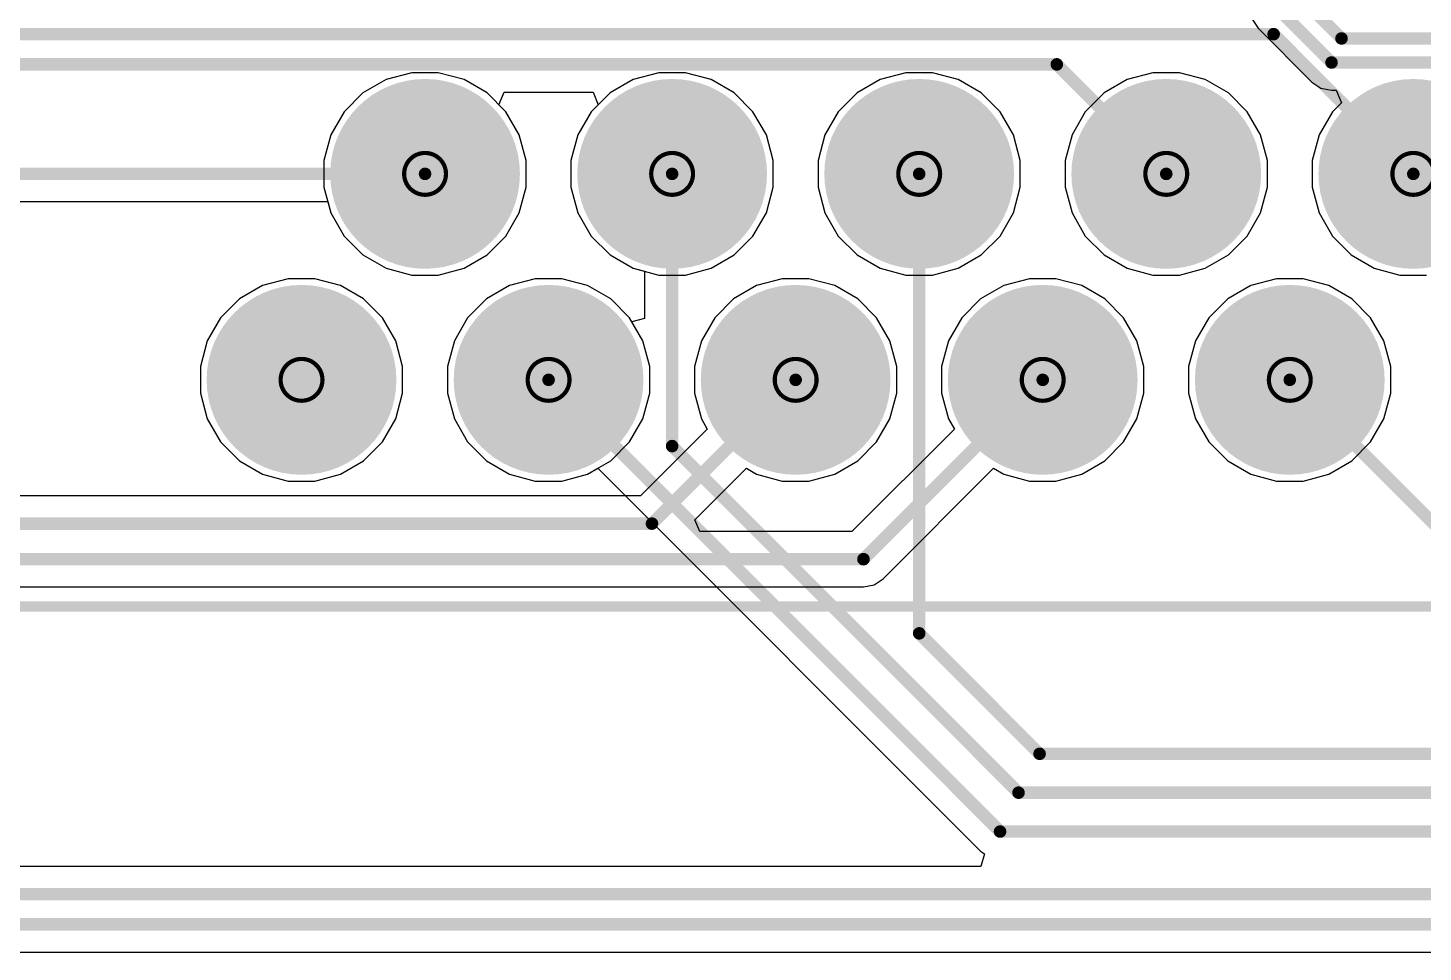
# Model space of a CAD drawing. Header units: inches. Extents: x -31 to 249, y -28 to 261.
# Drawn here: x 92.73 to 109.67, y 63.76 to 74.98 of the extents above; entities that cross this region are included whole.
import ezdxf

# ---------------------------------------------------------------- set-up
doc = ezdxf.new("R2010")
doc.units = ezdxf.units.IN
for name, color, linetype in [('Bottom Layer', 5, 'Continuous'), ('Bottom Solder', 6, 'Continuous'), ('Drill Drawing', 1, 'Continuous'), ('Multi-Layer', 9, 'Continuous'), ('Pad Holes', 156, 'Continuous'), ('Top Layer', 1, 'Continuous'), ('Top Overlay', 2, 'Continuous'), ('Top Solder', 216, 'Continuous')]:
    doc.layers.add(name, color=color, linetype=linetype)

# ---------------------------------------------------------------- blocks, each defined once
blk = doc.blocks.new('6437288_2_42')
at = {"layer": 'Bottom Layer'}
h = blk.add_hatch(color=5, dxfattribs=at)
edge = h.paths.add_edge_path()
edge.add_arc((0, 7.25), 1.05, 0, 360)
h = blk.add_hatch(color=5, dxfattribs=at)
edge = h.paths.add_edge_path()
edge.add_arc((3, 7.25), 1.05, 0, 360)
h = blk.add_hatch(color=5, dxfattribs=at)
edge = h.paths.add_edge_path()
edge.add_arc((6, 7.25), 1.05, 0, 360)
h = blk.add_hatch(color=5, dxfattribs=at)
edge = h.paths.add_edge_path()
edge.add_arc((9, 7.25), 1.05, 0, 360)
h = blk.add_hatch(color=5, dxfattribs=at)
edge = h.paths.add_edge_path()
edge.add_arc((12, 7.25), 1.05, 0, 360)
h = blk.add_hatch(color=5, dxfattribs=at)
edge = h.paths.add_edge_path()
edge.add_arc((-1.5, 4.75), 1.05, 0, 360)
h = blk.add_hatch(color=5, dxfattribs=at)
edge = h.paths.add_edge_path()
edge.add_arc((1.5, 4.75), 1.05, 0, 360)
h = blk.add_hatch(color=5, dxfattribs=at)
edge = h.paths.add_edge_path()
edge.add_arc((4.5, 4.75), 1.05, 0, 360)
h = blk.add_hatch(color=5, dxfattribs=at)
edge = h.paths.add_edge_path()
edge.add_arc((7.5, 4.75), 1.05, 0, 360)
h = blk.add_hatch(color=5, dxfattribs=at)
edge = h.paths.add_edge_path()
edge.add_arc((10.5, 4.75), 1.05, 0, 360)
at = {"layer": 'Bottom Solder'}
h = blk.add_hatch(color=6, dxfattribs=at)
edge = h.paths.add_edge_path()
edge.add_arc((0, 7.25), 1.152, 0, 360)
h = blk.add_hatch(color=6, dxfattribs=at)
edge = h.paths.add_edge_path()
edge.add_arc((3, 7.25), 1.152, 0, 360)
h = blk.add_hatch(color=6, dxfattribs=at)
edge = h.paths.add_edge_path()
edge.add_arc((6, 7.25), 1.152, 0, 360)
h = blk.add_hatch(color=6, dxfattribs=at)
edge = h.paths.add_edge_path()
edge.add_arc((9, 7.25), 1.152, 0, 360)
h = blk.add_hatch(color=6, dxfattribs=at)
edge = h.paths.add_edge_path()
edge.add_arc((12, 7.25), 1.152, 0, 360)
h = blk.add_hatch(color=6, dxfattribs=at)
edge = h.paths.add_edge_path()
edge.add_arc((-1.5, 4.75), 1.152, 0, 360)
h = blk.add_hatch(color=6, dxfattribs=at)
edge = h.paths.add_edge_path()
edge.add_arc((1.5, 4.75), 1.152, 0, 360)
h = blk.add_hatch(color=6, dxfattribs=at)
edge = h.paths.add_edge_path()
edge.add_arc((4.5, 4.75), 1.152, 0, 360)
h = blk.add_hatch(color=6, dxfattribs=at)
edge = h.paths.add_edge_path()
edge.add_arc((7.5, 4.75), 1.152, 0, 360)
h = blk.add_hatch(color=6, dxfattribs=at)
edge = h.paths.add_edge_path()
edge.add_arc((10.5, 4.75), 1.152, 0, 360)
at = {"layer": 'Multi-Layer'}
h = blk.add_hatch(color=9, dxfattribs=at)
edge = h.paths.add_edge_path()
edge.add_arc((0, 7.25), 1.05, 0, 360)
h = blk.add_hatch(color=9, dxfattribs=at)
edge = h.paths.add_edge_path()
edge.add_arc((3, 7.25), 1.05, 0, 360)
h = blk.add_hatch(color=9, dxfattribs=at)
edge = h.paths.add_edge_path()
edge.add_arc((6, 7.25), 1.05, 0, 360)
h = blk.add_hatch(color=9, dxfattribs=at)
edge = h.paths.add_edge_path()
edge.add_arc((9, 7.25), 1.05, 0, 360)
h = blk.add_hatch(color=9, dxfattribs=at)
edge = h.paths.add_edge_path()
edge.add_arc((12, 7.25), 1.05, 0, 360)
h = blk.add_hatch(color=9, dxfattribs=at)
edge = h.paths.add_edge_path()
edge.add_arc((-1.5, 4.75), 1.05, 0, 360)
h = blk.add_hatch(color=9, dxfattribs=at)
edge = h.paths.add_edge_path()
edge.add_arc((1.5, 4.75), 1.05, 0, 360)
h = blk.add_hatch(color=9, dxfattribs=at)
edge = h.paths.add_edge_path()
edge.add_arc((4.5, 4.75), 1.05, 0, 360)
h = blk.add_hatch(color=9, dxfattribs=at)
edge = h.paths.add_edge_path()
edge.add_arc((7.5, 4.75), 1.05, 0, 360)
h = blk.add_hatch(color=9, dxfattribs=at)
edge = h.paths.add_edge_path()
edge.add_arc((10.5, 4.75), 1.05, 0, 360)
at = {"layer": 'Pad Holes'}
h = blk.add_hatch(color=7, dxfattribs=at)
edge = h.paths.add_edge_path()
edge.add_arc((0, 7.25), 0.65, 0, 360)
h = blk.add_hatch(color=7, dxfattribs=at)
edge = h.paths.add_edge_path()
edge.add_arc((3, 7.25), 0.65, 0, 360)
h = blk.add_hatch(color=7, dxfattribs=at)
edge = h.paths.add_edge_path()
edge.add_arc((6, 7.25), 0.65, 0, 360)
h = blk.add_hatch(color=7, dxfattribs=at)
edge = h.paths.add_edge_path()
edge.add_arc((9, 7.25), 0.65, 0, 360)
h = blk.add_hatch(color=7, dxfattribs=at)
edge = h.paths.add_edge_path()
edge.add_arc((12, 7.25), 0.65, 0, 360)
h = blk.add_hatch(color=7, dxfattribs=at)
edge = h.paths.add_edge_path()
edge.add_arc((-1.5, 4.75), 0.65, 0, 360)
h = blk.add_hatch(color=7, dxfattribs=at)
edge = h.paths.add_edge_path()
edge.add_arc((1.5, 4.75), 0.65, 0, 360)
h = blk.add_hatch(color=7, dxfattribs=at)
edge = h.paths.add_edge_path()
edge.add_arc((4.5, 4.75), 0.65, 0, 360)
h = blk.add_hatch(color=7, dxfattribs=at)
edge = h.paths.add_edge_path()
edge.add_arc((7.5, 4.75), 0.65, 0, 360)
h = blk.add_hatch(color=7, dxfattribs=at)
edge = h.paths.add_edge_path()
edge.add_arc((10.5, 4.75), 0.65, 0, 360)
at = {"layer": 'Top Layer'}
h = blk.add_hatch(color=1, dxfattribs=at)
edge = h.paths.add_edge_path()
edge.add_arc((0, 7.25), 1.05, 0, 360)
h = blk.add_hatch(color=1, dxfattribs=at)
edge = h.paths.add_edge_path()
edge.add_arc((3, 7.25), 1.05, 0, 360)
h = blk.add_hatch(color=1, dxfattribs=at)
edge = h.paths.add_edge_path()
edge.add_arc((6, 7.25), 1.05, 0, 360)
h = blk.add_hatch(color=1, dxfattribs=at)
edge = h.paths.add_edge_path()
edge.add_arc((9, 7.25), 1.05, 0, 360)
h = blk.add_hatch(color=1, dxfattribs=at)
edge = h.paths.add_edge_path()
edge.add_arc((12, 7.25), 1.05, 0, 360)
h = blk.add_hatch(color=1, dxfattribs=at)
edge = h.paths.add_edge_path()
edge.add_arc((-1.5, 4.75), 1.05, 0, 360)
h = blk.add_hatch(color=1, dxfattribs=at)
edge = h.paths.add_edge_path()
edge.add_arc((1.5, 4.75), 1.05, 0, 360)
h = blk.add_hatch(color=1, dxfattribs=at)
edge = h.paths.add_edge_path()
edge.add_arc((4.5, 4.75), 1.05, 0, 360)
h = blk.add_hatch(color=1, dxfattribs=at)
edge = h.paths.add_edge_path()
edge.add_arc((7.5, 4.75), 1.05, 0, 360)
h = blk.add_hatch(color=1, dxfattribs=at)
edge = h.paths.add_edge_path()
edge.add_arc((10.5, 4.75), 1.05, 0, 360)
at = {"layer": 'Top Solder'}
h = blk.add_hatch(color=216, dxfattribs=at)
edge = h.paths.add_edge_path()
edge.add_arc((0, 7.25), 1.152, 0, 360)
h = blk.add_hatch(color=216, dxfattribs=at)
edge = h.paths.add_edge_path()
edge.add_arc((3, 7.25), 1.152, 0, 360)
h = blk.add_hatch(color=216, dxfattribs=at)
edge = h.paths.add_edge_path()
edge.add_arc((6, 7.25), 1.152, 0, 360)
h = blk.add_hatch(color=216, dxfattribs=at)
edge = h.paths.add_edge_path()
edge.add_arc((9, 7.25), 1.152, 0, 360)
h = blk.add_hatch(color=216, dxfattribs=at)
edge = h.paths.add_edge_path()
edge.add_arc((12, 7.25), 1.152, 0, 360)
h = blk.add_hatch(color=216, dxfattribs=at)
edge = h.paths.add_edge_path()
edge.add_arc((-1.5, 4.75), 1.152, 0, 360)
h = blk.add_hatch(color=216, dxfattribs=at)
edge = h.paths.add_edge_path()
edge.add_arc((1.5, 4.75), 1.152, 0, 360)
h = blk.add_hatch(color=216, dxfattribs=at)
edge = h.paths.add_edge_path()
edge.add_arc((4.5, 4.75), 1.152, 0, 360)
h = blk.add_hatch(color=216, dxfattribs=at)
edge = h.paths.add_edge_path()
edge.add_arc((7.5, 4.75), 1.152, 0, 360)
h = blk.add_hatch(color=216, dxfattribs=at)
edge = h.paths.add_edge_path()
edge.add_arc((10.5, 4.75), 1.152, 0, 360)
at = {"layer": 'Top Overlay'}
blk.add_lwpolyline([(19.25, 10, 0.127, 0.127, 0), (-19.25, 10, 0.127, 0.127, 0)], format="xyseb", dxfattribs=at)

msp = doc.modelspace()

# ---------------------------------------------------------------- linework, layer by layer
at = {"layer": 'Bottom Layer'}
for p, q in [((98.447, 74.046), (98.51, 74.198)), ((98.533, 73.959), (98.447, 74.046)), ((98.51, 74.198), (99.591, 74.198)), ((99.654, 74.046), (99.568, 73.959)), ((99.591, 74.198), (99.654, 74.046)), ((98.695, 73.68), (98.533, 73.959)), ((99.568, 73.959), (99.407, 73.68)), ((98.779, 73.367), (98.695, 73.68)), ((99.407, 73.68), (99.323, 73.367)), ((98.779, 73.044), (98.779, 73.367)), ((99.323, 73.367), (99.323, 73.044)), ((98.695, 72.732), (98.779, 73.044)), ((99.323, 73.044), (99.407, 72.732)), ((89.725, 72.869), (96.37, 72.869)), ((96.37, 72.869), (96.407, 72.732)), ((96.407, 72.732), (96.568, 72.452)), ((98.533, 72.452), (98.695, 72.732)), ((99.407, 72.732), (99.568, 72.452)), ((96.568, 72.452), (96.797, 72.223)), ((98.305, 72.223), (98.533, 72.452)), ((99.568, 72.452), (99.797, 72.223)), ((96.797, 72.223), (97.077, 72.061)), ((98.025, 72.061), (98.305, 72.223)), ((99.797, 72.223), (100.077, 72.061)), ((97.077, 72.061), (97.389, 71.978)), ((97.712, 71.978), (98.025, 72.061)), ((100.077, 72.061), (100.214, 72.025)), ((100.214, 72.025), (100.214, 71.451)), ((95.577, 71.85), (95.297, 71.688)), ((95.889, 71.933), (95.577, 71.85)), ((96.212, 71.933), (95.889, 71.933)), ((96.525, 71.85), (96.212, 71.933)), ((96.805, 71.688), (96.525, 71.85)), ((97.389, 71.978), (97.712, 71.978)), ((98.577, 71.85), (98.297, 71.688)), ((98.889, 71.933), (98.577, 71.85)), ((99.212, 71.933), (98.889, 71.933)), ((99.525, 71.85), (99.212, 71.933)), ((99.805, 71.688), (99.525, 71.85)), ((95.297, 71.688), (95.068, 71.459)), ((97.033, 71.459), (96.805, 71.688)), ((98.297, 71.688), (98.068, 71.459)), ((100.033, 71.459), (99.805, 71.688)), ((95.068, 71.459), (94.907, 71.18)), ((97.195, 71.18), (97.033, 71.459)), ((98.068, 71.459), (97.907, 71.18)), ((100.062, 71.41), (100.033, 71.459)), ((100.214, 71.451), (100.062, 71.41)), ((94.907, 71.18), (94.823, 70.867)), ((97.279, 70.867), (97.195, 71.18)), ((97.907, 71.18), (97.823, 70.867)), ((94.823, 70.867), (94.823, 70.544)), ((97.279, 70.544), (97.279, 70.867)), ((97.823, 70.867), (97.823, 70.544)), ((94.823, 70.544), (94.907, 70.232)), ((97.195, 70.232), (97.279, 70.544)), ((97.823, 70.544), (97.907, 70.232)), ((94.907, 70.232), (95.068, 69.952)), ((97.033, 69.952), (97.195, 70.232)), ((97.907, 70.232), (98.068, 69.952)), ((95.068, 69.952), (95.297, 69.723)), ((96.805, 69.723), (97.033, 69.952)), ((98.068, 69.952), (98.297, 69.723)), ((95.297, 69.723), (95.577, 69.561)), ((96.525, 69.561), (96.805, 69.723)), ((98.297, 69.723), (98.577, 69.561)), ((99.525, 69.561), (99.648, 69.633)), ((99.648, 69.633), (104.295, 64.985)), ((95.577, 69.561), (95.889, 69.478)), ((95.889, 69.478), (96.212, 69.478)), ((96.212, 69.478), (96.525, 69.561)), ((98.577, 69.561), (98.889, 69.478)), ((98.889, 69.478), (99.212, 69.478)), ((99.212, 69.478), (99.525, 69.561)), ((104.295, 64.985), (104.345, 64.952)), ((104.345, 64.952), (104.299, 64.799)), ((104.299, 64.799), (88.147, 64.799)), ((87.33, 63.76), (116.236, 63.76))]:
    msp.add_line(p, q, dxfattribs=at)
for points in [[(89.267, 74.902, 0.152, 0.152, 0), (107.855, 74.902, 0.152, 0.152, 0)], [(107.855, 74.902, 0.152, 0.152, 0), (109.551, 73.206, 0.152, 0.152, 0)], [(89.016, 74.535, 0.152, 0.152, 0), (105.222, 74.535, 0.152, 0.152, 0)], [(105.222, 74.535, 0.152, 0.152, 0), (106.551, 73.206, 0.152, 0.152, 0)], [(89.725, 73.206, 0.152, 0.152, 0), (97.551, 73.206, 0.152, 0.152, 0)], [(100.551, 69.902, 0.152, 0.152, 0), (100.551, 73.206, 0.152, 0.152, 0)], [(103.551, 67.629, 0.152, 0.152, 0), (103.551, 73.206, 0.152, 0.152, 0)], [(99.051, 70.706, 0.152, 0.152, 0), (104.533, 65.223, 0.152, 0.152, 0)], [(108.051, 70.706, 0.152, 0.152, 0), (111.12, 67.637, 0.152, 0.152, 0)], [(100.551, 69.902, 0.152, 0.152, 0), (104.757, 65.695, 0.152, 0.152, 0)], [(103.551, 67.629, 0.152, 0.152, 0), (105.013, 66.167, 0.152, 0.152, 0)], [(105.013, 66.167, 0.152, 0.152, 0), (116.851, 66.167, 0.152, 0.152, 0)], [(104.757, 65.695, 0.152, 0.152, 0), (116.667, 65.695, 0.152, 0.152, 0)], [(104.533, 65.223, 0.152, 0.152, 0), (116.494, 65.223, 0.152, 0.152, 0)], [(88.007, 64.463, 0.152, 0.152, 0), (116.527, 64.463, 0.152, 0.152, 0)], [(87.33, 64.097, 0.152, 0.152, 0), (116.375, 64.097, 0.152, 0.152, 0)]]:
    msp.add_lwpolyline(points, format="xyseb", dxfattribs=at)
for points in [[(107.817, 74.902, 0.0762, 0.0762, 1), (107.893, 74.902, 0.0762, 0.0762, 1)], [(107.817, 74.902, 0.0762, 0.0762, 1), (107.893, 74.902, 0.0762, 0.0762, 1)], [(105.184, 74.535, 0.0762, 0.0762, 1), (105.26, 74.535, 0.0762, 0.0762, 1)], [(105.184, 74.535, 0.0762, 0.0762, 1), (105.26, 74.535, 0.0762, 0.0762, 1)], [(97.513, 73.206, 0.0762, 0.0762, 1), (97.589, 73.206, 0.0762, 0.0762, 1)], [(100.513, 73.206, 0.0762, 0.0762, 1), (100.589, 73.206, 0.0762, 0.0762, 1)], [(103.513, 73.206, 0.0762, 0.0762, 1), (103.589, 73.206, 0.0762, 0.0762, 1)], [(106.513, 73.206, 0.0762, 0.0762, 1), (106.589, 73.206, 0.0762, 0.0762, 1)], [(109.513, 73.206, 0.0762, 0.0762, 1), (109.589, 73.206, 0.0762, 0.0762, 1)], [(99.013, 70.706, 0.0762, 0.0762, 1), (99.089, 70.706, 0.0762, 0.0762, 1)], [(108.013, 70.706, 0.0762, 0.0762, 1), (108.089, 70.706, 0.0762, 0.0762, 1)], [(100.513, 69.902, 0.0762, 0.0762, 1), (100.589, 69.902, 0.0762, 0.0762, 1)], [(100.513, 69.902, 0.0762, 0.0762, 1), (100.589, 69.902, 0.0762, 0.0762, 1)], [(103.513, 67.629, 0.0762, 0.0762, 1), (103.589, 67.629, 0.0762, 0.0762, 1)], [(103.513, 67.629, 0.0762, 0.0762, 1), (103.589, 67.629, 0.0762, 0.0762, 1)], [(104.975, 66.167, 0.0762, 0.0762, 1), (105.051, 66.167, 0.0762, 0.0762, 1)], [(104.975, 66.167, 0.0762, 0.0762, 1), (105.051, 66.167, 0.0762, 0.0762, 1)], [(104.719, 65.695, 0.0762, 0.0762, 1), (104.795, 65.695, 0.0762, 0.0762, 1)], [(104.719, 65.695, 0.0762, 0.0762, 1), (104.795, 65.695, 0.0762, 0.0762, 1)], [(104.495, 65.223, 0.0762, 0.0762, 1), (104.571, 65.223, 0.0762, 0.0762, 1)], [(104.495, 65.223, 0.0762, 0.0762, 1), (104.571, 65.223, 0.0762, 0.0762, 1)]]:
    msp.add_lwpolyline(points, format="xyseb", close=True, dxfattribs=at)
at = {"layer": 'Drill Drawing'}
for points in [[(97.805, 73.206, 0.0508, 0.0508, 1), (97.297, 73.206, 0.0508, 0.0508, 1)], [(100.805, 73.206, 0.0508, 0.0508, 1), (100.297, 73.206, 0.0508, 0.0508, 1)], [(103.805, 73.206, 0.0508, 0.0508, 1), (103.297, 73.206, 0.0508, 0.0508, 1)], [(106.805, 73.206, 0.0508, 0.0508, 1), (106.297, 73.206, 0.0508, 0.0508, 1)], [(109.805, 73.206, 0.0508, 0.0508, 1), (109.297, 73.206, 0.0508, 0.0508, 1)], [(97.284, 73.206, 0.0254, 0.0254, 1), (97.31, 73.206, 0.0254, 0.0254, 1)], [(97.792, 73.206, 0.0254, 0.0254, 1), (97.818, 73.206, 0.0254, 0.0254, 1)], [(100.284, 73.206, 0.0254, 0.0254, 1), (100.31, 73.206, 0.0254, 0.0254, 1)], [(100.792, 73.206, 0.0254, 0.0254, 1), (100.818, 73.206, 0.0254, 0.0254, 1)], [(103.284, 73.206, 0.0254, 0.0254, 1), (103.31, 73.206, 0.0254, 0.0254, 1)], [(103.792, 73.206, 0.0254, 0.0254, 1), (103.818, 73.206, 0.0254, 0.0254, 1)], [(106.284, 73.206, 0.0254, 0.0254, 1), (106.31, 73.206, 0.0254, 0.0254, 1)], [(106.792, 73.206, 0.0254, 0.0254, 1), (106.818, 73.206, 0.0254, 0.0254, 1)], [(109.284, 73.206, 0.0254, 0.0254, 1), (109.31, 73.206, 0.0254, 0.0254, 1)], [(96.305, 70.706, 0.0508, 0.0508, 1), (95.797, 70.706, 0.0508, 0.0508, 1)], [(99.305, 70.706, 0.0508, 0.0508, 1), (98.797, 70.706, 0.0508, 0.0508, 1)], [(102.305, 70.706, 0.0508, 0.0508, 1), (101.797, 70.706, 0.0508, 0.0508, 1)], [(105.305, 70.706, 0.0508, 0.0508, 1), (104.797, 70.706, 0.0508, 0.0508, 1)], [(108.305, 70.706, 0.0508, 0.0508, 1), (107.797, 70.706, 0.0508, 0.0508, 1)], [(95.784, 70.706, 0.0254, 0.0254, 1), (95.81, 70.706, 0.0254, 0.0254, 1)], [(96.292, 70.706, 0.0254, 0.0254, 1), (96.318, 70.706, 0.0254, 0.0254, 1)], [(98.784, 70.706, 0.0254, 0.0254, 1), (98.81, 70.706, 0.0254, 0.0254, 1)], [(99.292, 70.706, 0.0254, 0.0254, 1), (99.318, 70.706, 0.0254, 0.0254, 1)], [(101.784, 70.706, 0.0254, 0.0254, 1), (101.81, 70.706, 0.0254, 0.0254, 1)], [(102.292, 70.706, 0.0254, 0.0254, 1), (102.318, 70.706, 0.0254, 0.0254, 1)], [(104.784, 70.706, 0.0254, 0.0254, 1), (104.81, 70.706, 0.0254, 0.0254, 1)], [(105.292, 70.706, 0.0254, 0.0254, 1), (105.318, 70.706, 0.0254, 0.0254, 1)], [(107.784, 70.706, 0.0254, 0.0254, 1), (107.81, 70.706, 0.0254, 0.0254, 1)], [(108.292, 70.706, 0.0254, 0.0254, 1), (108.318, 70.706, 0.0254, 0.0254, 1)]]:
    msp.add_lwpolyline(points, format="xyseb", close=True, dxfattribs=at)
at = {"layer": 'Top Layer'}
for p, q in [((107.594, 75.082), (107.667, 74.973)), ((107.667, 74.973), (108.32, 74.32)), ((97.389, 74.433), (97.077, 74.35)), ((97.712, 74.433), (97.389, 74.433)), ((98.025, 74.35), (97.712, 74.433)), ((100.389, 74.433), (100.077, 74.35)), ((100.712, 74.433), (100.389, 74.433)), ((101.025, 74.35), (100.712, 74.433)), ((103.389, 74.433), (103.077, 74.35)), ((103.712, 74.433), (103.389, 74.433)), ((104.025, 74.35), (103.712, 74.433)), ((106.389, 74.433), (106.077, 74.35)), ((106.712, 74.433), (106.389, 74.433)), ((107.025, 74.35), (106.712, 74.433)), ((97.077, 74.35), (96.797, 74.188)), ((98.305, 74.188), (98.025, 74.35)), ((100.077, 74.35), (99.797, 74.188)), ((101.305, 74.188), (101.025, 74.35)), ((103.077, 74.35), (102.797, 74.188)), ((104.305, 74.188), (104.025, 74.35)), ((106.077, 74.35), (105.797, 74.188)), ((107.305, 74.188), (107.025, 74.35)), ((108.32, 74.32), (108.429, 74.247)), ((108.429, 74.247), (108.558, 74.221)), ((108.558, 74.221), (108.614, 74.221)), ((108.614, 74.221), (108.678, 74.069)), ((96.797, 74.188), (96.568, 73.959)), ((98.533, 73.959), (98.305, 74.188)), ((99.797, 74.188), (99.568, 73.959)), ((101.533, 73.959), (101.305, 74.188)), ((102.797, 74.188), (102.568, 73.959)), ((104.533, 73.959), (104.305, 74.188)), ((105.797, 74.188), (105.568, 73.959)), ((107.533, 73.959), (107.305, 74.188)), ((108.678, 74.069), (108.568, 73.959)), ((96.568, 73.959), (96.407, 73.68)), ((98.695, 73.68), (98.533, 73.959)), ((99.568, 73.959), (99.407, 73.68)), ((101.695, 73.68), (101.533, 73.959)), ((102.568, 73.959), (102.407, 73.68)), ((104.695, 73.68), (104.533, 73.959)), ((105.568, 73.959), (105.407, 73.68)), ((107.695, 73.68), (107.533, 73.959)), ((108.568, 73.959), (108.407, 73.68)), ((96.407, 73.68), (96.323, 73.367)), ((98.779, 73.367), (98.695, 73.68)), ((99.407, 73.68), (99.323, 73.367)), ((101.779, 73.367), (101.695, 73.68)), ((102.407, 73.68), (102.323, 73.367)), ((104.779, 73.367), (104.695, 73.68)), ((105.407, 73.68), (105.323, 73.367)), ((107.779, 73.367), (107.695, 73.68)), ((108.407, 73.68), (108.323, 73.367)), ((96.323, 73.367), (96.323, 73.044)), ((98.779, 73.044), (98.779, 73.367)), ((99.323, 73.367), (99.323, 73.044)), ((101.779, 73.044), (101.779, 73.367)), ((102.323, 73.367), (102.323, 73.044)), ((104.779, 73.044), (104.779, 73.367)), ((105.323, 73.367), (105.323, 73.044)), ((107.779, 73.044), (107.779, 73.367)), ((108.323, 73.367), (108.323, 73.044)), ((96.323, 73.044), (96.407, 72.732)), ((98.695, 72.732), (98.779, 73.044)), ((99.323, 73.044), (99.407, 72.732)), ((101.695, 72.732), (101.779, 73.044)), ((102.323, 73.044), (102.407, 72.732)), ((104.695, 72.732), (104.779, 73.044)), ((105.323, 73.044), (105.407, 72.732)), ((107.695, 72.732), (107.779, 73.044)), ((108.323, 73.044), (108.407, 72.732)), ((96.407, 72.732), (96.568, 72.452)), ((98.533, 72.452), (98.695, 72.732)), ((99.407, 72.732), (99.568, 72.452)), ((101.533, 72.452), (101.695, 72.732)), ((102.407, 72.732), (102.568, 72.452)), ((104.533, 72.452), (104.695, 72.732)), ((105.407, 72.732), (105.568, 72.452)), ((107.533, 72.452), (107.695, 72.732)), ((108.407, 72.732), (108.568, 72.452)), ((96.568, 72.452), (96.797, 72.223)), ((98.305, 72.223), (98.533, 72.452)), ((99.568, 72.452), (99.797, 72.223)), ((101.305, 72.223), (101.533, 72.452)), ((102.568, 72.452), (102.797, 72.223)), ((104.305, 72.223), (104.533, 72.452)), ((105.568, 72.452), (105.797, 72.223)), ((107.305, 72.223), (107.533, 72.452)), ((108.568, 72.452), (108.797, 72.223)), ((96.797, 72.223), (97.077, 72.061)), ((98.025, 72.061), (98.305, 72.223)), ((99.797, 72.223), (100.077, 72.061)), ((101.025, 72.061), (101.305, 72.223)), ((102.797, 72.223), (103.077, 72.061)), ((104.025, 72.061), (104.305, 72.223)), ((105.797, 72.223), (106.077, 72.061)), ((107.025, 72.061), (107.305, 72.223)), ((108.797, 72.223), (109.077, 72.061)), ((97.077, 72.061), (97.389, 71.978)), ((97.712, 71.978), (98.025, 72.061)), ((100.077, 72.061), (100.389, 71.978)), ((100.712, 71.978), (101.025, 72.061)), ((103.077, 72.061), (103.389, 71.978)), ((103.712, 71.978), (104.025, 72.061)), ((106.077, 72.061), (106.389, 71.978)), ((106.712, 71.978), (107.025, 72.061)), ((109.077, 72.061), (109.389, 71.978)), ((95.577, 71.85), (95.297, 71.688)), ((95.889, 71.933), (95.577, 71.85)), ((96.212, 71.933), (95.889, 71.933)), ((96.525, 71.85), (96.212, 71.933)), ((96.805, 71.688), (96.525, 71.85)), ((97.389, 71.978), (97.712, 71.978)), ((98.577, 71.85), (98.297, 71.688)), ((98.889, 71.933), (98.577, 71.85)), ((99.212, 71.933), (98.889, 71.933)), ((99.525, 71.85), (99.212, 71.933)), ((99.805, 71.688), (99.525, 71.85)), ((100.389, 71.978), (100.712, 71.978)), ((101.577, 71.85), (101.297, 71.688)), ((101.889, 71.933), (101.577, 71.85)), ((102.212, 71.933), (101.889, 71.933)), ((102.525, 71.85), (102.212, 71.933)), ((102.805, 71.688), (102.525, 71.85)), ((103.389, 71.978), (103.712, 71.978)), ((104.577, 71.85), (104.297, 71.688)), ((104.889, 71.933), (104.577, 71.85)), ((105.212, 71.933), (104.889, 71.933)), ((105.525, 71.85), (105.212, 71.933)), ((105.805, 71.688), (105.525, 71.85)), ((106.389, 71.978), (106.712, 71.978)), ((107.577, 71.85), (107.297, 71.688)), ((107.889, 71.933), (107.577, 71.85)), ((108.212, 71.933), (107.889, 71.933)), ((108.525, 71.85), (108.212, 71.933)), ((108.805, 71.688), (108.525, 71.85)), ((109.389, 71.978), (109.712, 71.978)), ((95.297, 71.688), (95.068, 71.459)), ((97.033, 71.459), (96.805, 71.688)), ((98.297, 71.688), (98.068, 71.459)), ((100.033, 71.459), (99.805, 71.688)), ((101.297, 71.688), (101.068, 71.459)), ((103.033, 71.459), (102.805, 71.688)), ((104.297, 71.688), (104.068, 71.459)), ((106.033, 71.459), (105.805, 71.688)), ((107.297, 71.688), (107.068, 71.459)), ((109.033, 71.459), (108.805, 71.688)), ((95.068, 71.459), (94.907, 71.18)), ((97.195, 71.18), (97.033, 71.459)), ((98.068, 71.459), (97.907, 71.18)), ((100.195, 71.18), (100.033, 71.459)), ((101.068, 71.459), (100.907, 71.18)), ((103.195, 71.18), (103.033, 71.459)), ((104.068, 71.459), (103.907, 71.18)), ((106.195, 71.18), (106.033, 71.459)), ((107.068, 71.459), (106.907, 71.18)), ((109.195, 71.18), (109.033, 71.459)), ((94.907, 71.18), (94.823, 70.867)), ((97.279, 70.867), (97.195, 71.18)), ((97.907, 71.18), (97.823, 70.867)), ((100.279, 70.867), (100.195, 71.18)), ((100.907, 71.18), (100.823, 70.867)), ((103.279, 70.867), (103.195, 71.18)), ((103.907, 71.18), (103.823, 70.867)), ((106.279, 70.867), (106.195, 71.18)), ((106.907, 71.18), (106.823, 70.867)), ((109.279, 70.867), (109.195, 71.18)), ((94.823, 70.867), (94.823, 70.544)), ((97.279, 70.544), (97.279, 70.867)), ((97.823, 70.867), (97.823, 70.544)), ((100.279, 70.544), (100.279, 70.867)), ((100.823, 70.867), (100.823, 70.544)), ((103.279, 70.544), (103.279, 70.867)), ((103.823, 70.867), (103.823, 70.544)), ((106.279, 70.544), (106.279, 70.867)), ((106.823, 70.867), (106.823, 70.544)), ((109.279, 70.544), (109.279, 70.867)), ((94.823, 70.544), (94.907, 70.232)), ((97.195, 70.232), (97.279, 70.544)), ((97.823, 70.544), (97.907, 70.232)), ((100.195, 70.232), (100.279, 70.544)), ((100.823, 70.544), (100.907, 70.232)), ((103.195, 70.232), (103.279, 70.544)), ((103.823, 70.544), (103.907, 70.232)), ((106.195, 70.232), (106.279, 70.544)), ((106.823, 70.544), (106.907, 70.232)), ((109.195, 70.232), (109.279, 70.544)), ((94.907, 70.232), (95.068, 69.952)), ((97.033, 69.952), (97.195, 70.232)), ((97.907, 70.232), (98.068, 69.952)), ((100.033, 69.952), (100.195, 70.232)), ((100.907, 70.232), (100.978, 70.109)), ((103.033, 69.952), (103.195, 70.232)), ((103.907, 70.232), (103.978, 70.109)), ((106.033, 69.952), (106.195, 70.232)), ((106.907, 70.232), (107.068, 69.952)), ((109.033, 69.952), (109.195, 70.232)), ((100.978, 70.109), (100.167, 69.298)), ((103.978, 70.109), (102.735, 68.866)), ((95.068, 69.952), (95.297, 69.723)), ((96.805, 69.723), (97.033, 69.952)), ((98.068, 69.952), (98.297, 69.723)), ((99.805, 69.723), (100.033, 69.952)), ((102.805, 69.723), (103.033, 69.952)), ((105.805, 69.723), (106.033, 69.952)), ((107.068, 69.952), (107.297, 69.723)), ((108.805, 69.723), (109.033, 69.952)), ((95.297, 69.723), (95.577, 69.561)), ((96.525, 69.561), (96.805, 69.723)), ((98.297, 69.723), (98.577, 69.561)), ((99.525, 69.561), (99.805, 69.723)), ((100.828, 69.007), (101.454, 69.633)), ((101.454, 69.633), (101.577, 69.561)), ((102.525, 69.561), (102.805, 69.723)), ((103.112, 68.291), (104.454, 69.633)), ((104.454, 69.633), (104.577, 69.561)), ((105.525, 69.561), (105.805, 69.723)), ((107.297, 69.723), (107.577, 69.561)), ((108.525, 69.561), (108.805, 69.723)), ((95.577, 69.561), (95.889, 69.478)), ((95.889, 69.478), (96.212, 69.478)), ((96.212, 69.478), (96.525, 69.561)), ((98.577, 69.561), (98.889, 69.478)), ((98.889, 69.478), (99.212, 69.478)), ((99.212, 69.478), (99.525, 69.561)), ((101.577, 69.561), (101.889, 69.478)), ((101.889, 69.478), (102.212, 69.478)), ((102.212, 69.478), (102.525, 69.561)), ((104.577, 69.561), (104.889, 69.478)), ((104.889, 69.478), (105.212, 69.478)), ((105.212, 69.478), (105.525, 69.561)), ((107.577, 69.561), (107.889, 69.478)), ((107.889, 69.478), (108.212, 69.478)), ((108.212, 69.478), (108.525, 69.561)), ((100.167, 69.298), (91.808, 69.298)), ((100.886, 68.866), (100.828, 69.007)), ((102.735, 68.866), (100.886, 68.866)), ((103.003, 68.218), (103.112, 68.291)), ((91.262, 68.193), (102.874, 68.193)), ((102.874, 68.193), (103.003, 68.218))]:
    msp.add_line(p, q, dxfattribs=at)
for points in [[(108.197, 75.332, 0.152, 0.152, 0), (108.679, 74.85, 0.152, 0.152, 0)], [(107.905, 75.211, 0.152, 0.152, 0), (108.558, 74.558, 0.152, 0.152, 0)], [(108.679, 74.85, 0.152, 0.152, 0), (120.965, 74.85, 0.152, 0.152, 0)], [(108.558, 74.558, 0.152, 0.152, 0), (120.844, 74.558, 0.152, 0.152, 0)], [(100.306, 68.961, 0.152, 0.152, 0), (102.051, 70.706, 0.152, 0.152, 0)], [(102.874, 68.529, 0.152, 0.152, 0), (105.051, 70.706, 0.152, 0.152, 0)], [(91.669, 68.961, 0.152, 0.152, 0), (100.306, 68.961, 0.152, 0.152, 0)], [(91.262, 68.529, 0.152, 0.152, 0), (102.874, 68.529, 0.152, 0.152, 0)]]:
    msp.add_lwpolyline(points, format="xyseb", dxfattribs=at)
for points in [[(108.641, 74.85, 0.0762, 0.0762, 1), (108.717, 74.85, 0.0762, 0.0762, 1)], [(108.641, 74.85, 0.0762, 0.0762, 1), (108.717, 74.85, 0.0762, 0.0762, 1)], [(108.52, 74.558, 0.0762, 0.0762, 1), (108.596, 74.558, 0.0762, 0.0762, 1)], [(108.52, 74.558, 0.0762, 0.0762, 1), (108.596, 74.558, 0.0762, 0.0762, 1)], [(102.013, 70.706, 0.0762, 0.0762, 1), (102.089, 70.706, 0.0762, 0.0762, 1)], [(105.013, 70.706, 0.0762, 0.0762, 1), (105.089, 70.706, 0.0762, 0.0762, 1)], [(100.268, 68.961, 0.0762, 0.0762, 1), (100.344, 68.961, 0.0762, 0.0762, 1)], [(100.268, 68.961, 0.0762, 0.0762, 1), (100.344, 68.961, 0.0762, 0.0762, 1)], [(102.836, 68.529, 0.0762, 0.0762, 1), (102.913, 68.529, 0.0762, 0.0762, 1)], [(102.836, 68.529, 0.0762, 0.0762, 1), (102.913, 68.529, 0.0762, 0.0762, 1)]]:
    msp.add_lwpolyline(points, format="xyseb", close=True, dxfattribs=at)

# ---------------------------------------------------------------- block references
at = {"rotation": 180}
msp.add_blockref('6437288_2_42', (108.051, 77.956), dxfattribs=at)

doc.saveas('drawing.dxf')
